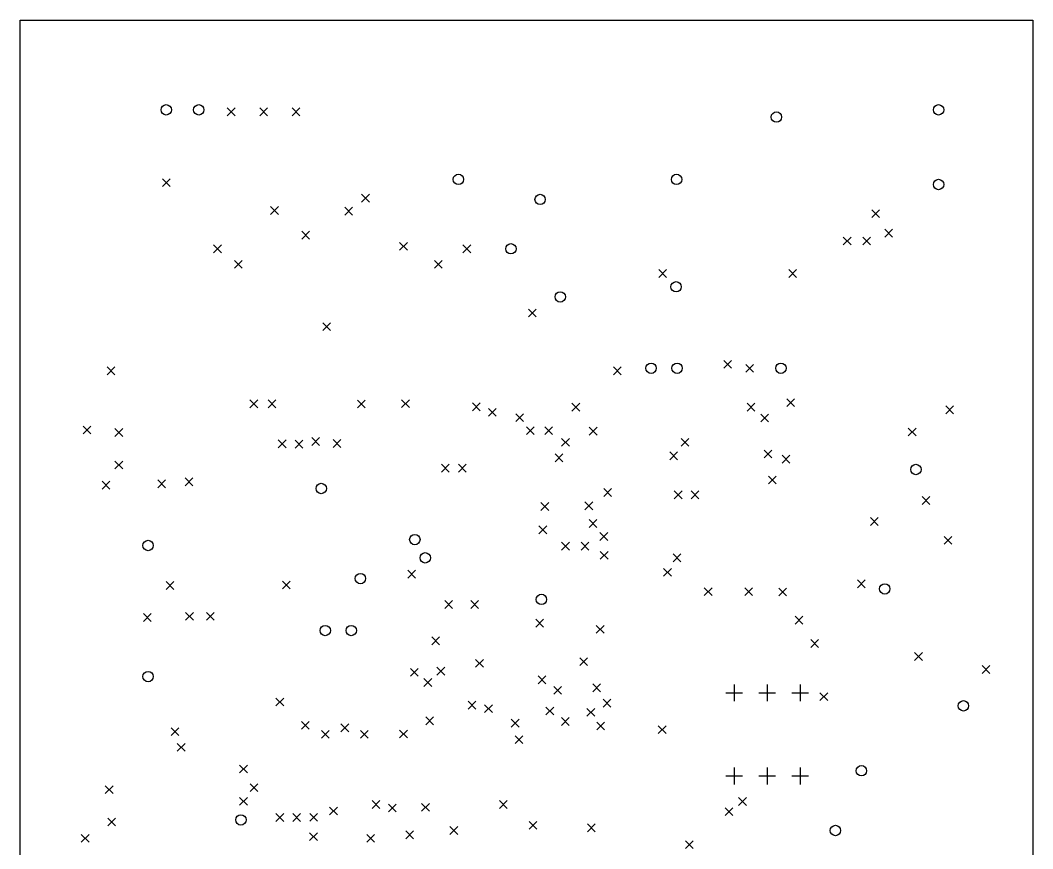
# Model space of a CAD drawing. Extents: x 4.67 to 6.76, y -5.28 to -2.74.
# Drawn here: x 4.705 to 6.24, y -3.992 to -2.736 of the extents above; entities that cross this region are included whole.
import ezdxf

# ---------------------------------------------------------------- set-up
doc = ezdxf.new("R2010")
doc.units = 0
doc.header["$MEASUREMENT"] = 0
doc.layers.add('BLACK', color=7, linetype='CONTINUOUS')

msp = doc.modelspace()

# ---------------------------------------------------------------- linework, layer by layer
at = {"layer": 'BLACK', "linetype": 'CONTINUOUS'}
for p, q in [((4.7047, -2.7362), (6.2402, -2.7362)), ((4.7047, -4.6457), (4.7047, -2.7362)), ((6.2402, -2.7362), (6.2402, -4.6457)), ((5.0187, -2.8691), (5.0305, -2.8809)), ((5.0305, -2.8691), (5.0187, -2.8809)), ((5.0679, -2.8691), (5.0797, -2.8809)), ((5.0797, -2.8691), (5.0679, -2.8809)), ((5.1171, -2.8691), (5.1289, -2.8809)), ((5.1289, -2.8691), (5.1171, -2.8809)), ((4.9203, -2.9764), (4.9321, -2.9882)), ((4.9321, -2.9764), (4.9203, -2.9882)), ((5.2224, -3), (5.2343, -3.0118)), ((5.2343, -3), (5.2224, -3.0118)), ((5.0844, -3.0187), (5.0963, -3.0305)), ((5.0963, -3.0187), (5.0844, -3.0305)), ((5.1969, -3.0197), (5.2087, -3.0315)), ((5.2087, -3.0197), (5.1969, -3.0315)), ((5.9962, -3.0236), (6.008, -3.0354)), ((6.008, -3.0236), (5.9962, -3.0354)), ((6.0157, -3.0531), (6.0276, -3.065)), ((6.0276, -3.0531), (6.0157, -3.065)), ((5.1315, -3.0561), (5.1433, -3.0679)), ((5.1433, -3.0561), (5.1315, -3.0679)), ((5.9528, -3.065), (5.9646, -3.0768)), ((5.9646, -3.065), (5.9528, -3.0768)), ((5.9823, -3.065), (5.9941, -3.0768)), ((5.9941, -3.065), (5.9823, -3.0768)), ((4.998, -3.0768), (5.0098, -3.0886)), ((5.0098, -3.0768), (4.998, -3.0886)), ((5.28, -3.073), (5.2918, -3.0849)), ((5.2918, -3.073), (5.28, -3.0849)), ((5.376, -3.0768), (5.3878, -3.0886)), ((5.3878, -3.0768), (5.376, -3.0886)), ((5.0295, -3.1004), (5.0413, -3.1122)), ((5.0413, -3.1004), (5.0295, -3.1122)), ((5.3327, -3.1004), (5.3445, -3.1122)), ((5.3445, -3.1004), (5.3327, -3.1122)), ((5.6732, -3.1142), (5.685, -3.126)), ((5.685, -3.1142), (5.6732, -3.126)), ((5.8701, -3.1142), (5.8819, -3.126)), ((5.8819, -3.1142), (5.8701, -3.126)), ((5.4754, -3.1742), (5.4872, -3.186)), ((5.4872, -3.1742), (5.4754, -3.186)), ((5.1634, -3.1949), (5.1752, -3.2067)), ((5.1752, -3.1949), (5.1634, -3.2067)), ((5.7717, -3.252), (5.7835, -3.2638)), ((5.7835, -3.252), (5.7717, -3.2638)), ((4.8366, -3.2618), (4.8484, -3.2736)), ((4.8484, -3.2618), (4.8366, -3.2736)), ((5.6043, -3.2618), (5.6161, -3.2736)), ((5.6161, -3.2618), (5.6043, -3.2736)), ((5.8051, -3.2579), (5.8169, -3.2697)), ((5.8169, -3.2579), (5.8051, -3.2697)), ((5.0531, -3.3119), (5.065, -3.3237)), ((5.065, -3.3119), (5.0531, -3.3237)), ((5.0807, -3.3119), (5.0925, -3.3237)), ((5.0925, -3.3119), (5.0807, -3.3237)), ((5.2162, -3.3122), (5.228, -3.324)), ((5.228, -3.3122), (5.2162, -3.324)), ((5.283, -3.3116), (5.2948, -3.3235)), ((5.2948, -3.3116), (5.283, -3.3235)), ((5.3906, -3.3163), (5.4024, -3.3281)), ((5.4024, -3.3163), (5.3906, -3.3281)), ((5.867, -3.3102), (5.8788, -3.322)), ((5.8788, -3.3102), (5.867, -3.322)), ((5.4147, -3.3248), (5.4265, -3.3366)), ((5.4265, -3.3248), (5.4147, -3.3366)), ((5.5413, -3.3169), (5.5531, -3.3287)), ((5.5531, -3.3169), (5.5413, -3.3287)), ((5.8071, -3.3169), (5.8189, -3.3287)), ((5.8189, -3.3169), (5.8071, -3.3287)), ((6.1083, -3.3209), (6.1201, -3.3327)), ((6.1201, -3.3209), (6.1083, -3.3327)), ((5.4561, -3.3327), (5.4679, -3.3445)), ((5.4679, -3.3327), (5.4561, -3.3445)), ((5.8278, -3.3334), (5.8396, -3.3452)), ((5.8396, -3.3334), (5.8278, -3.3452)), ((4.8002, -3.3514), (4.812, -3.3632)), ((4.812, -3.3514), (4.8002, -3.3632)), ((4.8484, -3.3553), (4.8602, -3.3671)), ((4.8602, -3.3553), (4.8484, -3.3671)), ((5.4724, -3.3524), (5.4843, -3.3642)), ((5.4843, -3.3524), (5.4724, -3.3642)), ((5.5, -3.3524), (5.5118, -3.3642)), ((5.5118, -3.3524), (5.5, -3.3642)), ((5.5675, -3.3533), (5.5794, -3.3651)), ((5.5794, -3.3533), (5.5675, -3.3651)), ((6.0514, -3.3545), (6.0632, -3.3663)), ((6.0632, -3.3545), (6.0514, -3.3663)), ((5.096, -3.3725), (5.1078, -3.3843)), ((5.1078, -3.3725), (5.096, -3.3843)), ((5.1215, -3.373), (5.1334, -3.3848)), ((5.1334, -3.373), (5.1215, -3.3848)), ((5.1468, -3.3689), (5.1586, -3.3808)), ((5.1586, -3.3689), (5.1468, -3.3808)), ((5.1791, -3.372), (5.1909, -3.3839)), ((5.1909, -3.372), (5.1791, -3.3839)), ((5.5256, -3.3701), (5.5374, -3.3819)), ((5.5374, -3.3701), (5.5256, -3.3819)), ((5.7069, -3.3701), (5.7187, -3.3819)), ((5.7187, -3.3701), (5.7069, -3.3819)), ((5.6898, -3.3907), (5.7016, -3.4026)), ((5.7016, -3.3907), (5.6898, -3.4026)), ((5.8327, -3.3878), (5.8445, -3.3996)), ((5.8445, -3.3878), (5.8327, -3.3996)), ((4.8484, -3.4045), (4.8602, -3.4163)), ((4.8602, -3.4045), (4.8484, -3.4163)), ((5.5157, -3.3937), (5.5276, -3.4055)), ((5.5276, -3.3937), (5.5157, -3.4055)), ((5.8601, -3.3958), (5.8719, -3.4076)), ((5.8719, -3.3958), (5.8601, -3.4076)), ((5.3435, -3.4094), (5.3553, -3.4213)), ((5.3553, -3.4094), (5.3435, -3.4213)), ((5.3691, -3.4094), (5.3809, -3.4213)), ((5.3809, -3.4094), (5.3691, -3.4213)), ((4.8287, -3.435), (4.8406, -3.4469)), ((4.8406, -3.435), (4.8287, -3.4469)), ((4.9134, -3.4331), (4.9252, -3.4449)), ((4.9252, -3.4331), (4.9134, -3.4449)), ((4.9547, -3.4301), (4.9665, -3.4419)), ((4.9665, -3.4301), (4.9547, -3.4419)), ((5.8394, -3.4272), (5.8512, -3.439)), ((5.8512, -3.4272), (5.8394, -3.439)), ((5.5896, -3.4462), (5.6014, -3.458)), ((5.6014, -3.4462), (5.5896, -3.458)), ((5.6966, -3.4498), (5.7084, -3.4616)), ((5.7084, -3.4498), (5.6966, -3.4616)), ((5.7222, -3.4498), (5.734, -3.4616)), ((5.734, -3.4498), (5.7222, -3.4616)), ((5.4944, -3.4675), (5.5062, -3.4793)), ((5.5062, -3.4675), (5.4944, -3.4793)), ((5.561, -3.4665), (5.5728, -3.4783)), ((5.5728, -3.4665), (5.561, -3.4783)), ((6.0724, -3.4584), (6.0843, -3.4703)), ((6.0843, -3.4584), (6.0724, -3.4703)), ((5.5674, -3.4933), (5.5792, -3.5052)), ((5.5792, -3.4933), (5.5674, -3.5052)), ((5.9941, -3.4902), (6.0059, -3.502)), ((6.0059, -3.4902), (5.9941, -3.502)), ((5.4913, -3.5028), (5.5031, -3.5146)), ((5.5031, -3.5028), (5.4913, -3.5146)), ((5.5838, -3.5129), (5.5956, -3.5248)), ((5.5956, -3.5129), (5.5838, -3.5248)), ((5.5256, -3.5276), (5.5374, -3.5394)), ((5.5374, -3.5276), (5.5256, -3.5394)), ((5.5551, -3.5276), (5.5669, -3.5394)), ((5.5669, -3.5276), (5.5551, -3.5394)), ((6.1058, -3.5187), (6.1177, -3.5305)), ((6.1177, -3.5187), (6.1058, -3.5305)), ((5.5844, -3.5415), (5.5963, -3.5534)), ((5.5963, -3.5415), (5.5844, -3.5534)), ((5.6949, -3.5453), (5.7067, -3.5571)), ((5.7067, -3.5453), (5.6949, -3.5571)), ((5.2923, -3.5701), (5.3041, -3.582)), ((5.3041, -3.5701), (5.2923, -3.582)), ((5.6803, -3.5674), (5.6922, -3.5792)), ((5.6922, -3.5674), (5.6803, -3.5792)), ((4.9258, -3.5872), (4.9376, -3.599)), ((4.9376, -3.5872), (4.9258, -3.599)), ((5.1024, -3.5866), (5.1142, -3.5984)), ((5.1142, -3.5866), (5.1024, -3.5984)), ((5.9744, -3.5846), (5.9862, -3.5965)), ((5.9862, -3.5846), (5.9744, -3.5965)), ((5.7421, -3.5965), (5.7539, -3.6083)), ((5.7539, -3.5965), (5.7421, -3.6083)), ((5.8033, -3.5965), (5.8152, -3.6083)), ((5.8152, -3.5965), (5.8033, -3.6083)), ((5.8549, -3.597), (5.8667, -3.6089)), ((5.8667, -3.597), (5.8549, -3.6089)), ((5.3484, -3.6161), (5.3602, -3.628)), ((5.3602, -3.6161), (5.3484, -3.628)), ((5.3878, -3.6161), (5.3996, -3.628)), ((5.3996, -3.6161), (5.3878, -3.628)), ((4.8917, -3.6358), (4.9035, -3.6476)), ((4.9035, -3.6358), (4.8917, -3.6476)), ((4.9555, -3.6339), (4.9673, -3.6457)), ((4.9673, -3.6339), (4.9555, -3.6457)), ((4.987, -3.6339), (4.9988, -3.6457)), ((4.9988, -3.6339), (4.987, -3.6457)), ((5.4866, -3.6443), (5.4984, -3.6561)), ((5.4984, -3.6443), (5.4866, -3.6561)), ((5.5782, -3.6538), (5.59, -3.6656)), ((5.59, -3.6538), (5.5782, -3.6656)), ((5.8799, -3.6398), (5.8917, -3.6516)), ((5.8917, -3.6398), (5.8799, -3.6516)), ((5.3289, -3.6711), (5.3407, -3.6829)), ((5.3407, -3.6711), (5.3289, -3.6829)), ((5.9035, -3.6752), (5.9154, -3.687)), ((5.9154, -3.6752), (5.9035, -3.687)), ((6.061, -3.6949), (6.0728, -3.7067)), ((6.0728, -3.6949), (6.061, -3.7067)), ((5.3953, -3.7054), (5.4071, -3.7172)), ((5.4071, -3.7054), (5.3953, -3.7172)), ((5.5531, -3.7028), (5.565, -3.7146)), ((5.565, -3.7028), (5.5531, -3.7146)), ((6.1634, -3.7146), (6.1752, -3.7264)), ((6.1752, -3.7146), (6.1634, -3.7264)), ((5.2965, -3.7189), (5.3083, -3.7307)), ((5.3083, -3.7189), (5.2965, -3.7307)), ((5.3366, -3.717), (5.3484, -3.7289)), ((5.3484, -3.717), (5.3366, -3.7289)), ((5.4902, -3.7303), (5.502, -3.7421)), ((5.502, -3.7303), (5.4902, -3.7421)), ((5.3169, -3.7343), (5.3287, -3.7461)), ((5.3287, -3.7343), (5.3169, -3.7461)), ((5.5138, -3.7461), (5.5256, -3.7579)), ((5.5256, -3.7461), (5.5138, -3.7579)), ((5.573, -3.7422), (5.5848, -3.7541)), ((5.5848, -3.7422), (5.573, -3.7541)), ((5.7874, -3.7431), (5.7874, -3.7687)), ((5.8374, -3.7431), (5.8374, -3.7687)), ((5.8874, -3.7431), (5.8874, -3.7687)), ((5.7746, -3.7559), (5.8002, -3.7559)), ((5.8246, -3.7559), (5.8502, -3.7559)), ((5.8746, -3.7559), (5.9002, -3.7559)), ((5.9174, -3.7558), (5.9293, -3.7676)), ((5.9293, -3.7558), (5.9174, -3.7676)), ((5.0925, -3.7638), (5.1043, -3.7756)), ((5.1043, -3.7638), (5.0925, -3.7756)), ((5.3839, -3.7687), (5.3957, -3.7805)), ((5.3957, -3.7687), (5.3839, -3.7805)), ((5.4089, -3.7739), (5.4207, -3.7857)), ((5.4207, -3.7739), (5.4089, -3.7857)), ((5.5886, -3.7657), (5.6004, -3.7776)), ((5.6004, -3.7657), (5.5886, -3.7776)), ((5.3197, -3.7924), (5.3315, -3.8042)), ((5.3315, -3.7924), (5.3197, -3.8042)), ((5.502, -3.7776), (5.5138, -3.7894)), ((5.5138, -3.7776), (5.502, -3.7894)), ((5.5641, -3.7796), (5.5759, -3.7914)), ((5.5759, -3.7796), (5.5641, -3.7914)), ((5.1311, -3.7992), (5.1429, -3.811)), ((5.1429, -3.7992), (5.1311, -3.811)), ((5.1909, -3.8031), (5.2028, -3.815)), ((5.2028, -3.8031), (5.1909, -3.815)), ((5.4494, -3.796), (5.4612, -3.8078)), ((5.4612, -3.796), (5.4494, -3.8078)), ((5.5255, -3.7934), (5.5373, -3.8053)), ((5.5373, -3.7934), (5.5255, -3.8053)), ((5.5791, -3.8003), (5.5909, -3.8121)), ((5.5909, -3.8003), (5.5791, -3.8121)), ((5.6722, -3.8059), (5.6841, -3.8177)), ((5.6841, -3.8059), (5.6722, -3.8177)), ((4.9334, -3.8089), (4.9452, -3.8207)), ((4.9452, -3.8089), (4.9334, -3.8207)), ((5.1614, -3.813), (5.1732, -3.8248)), ((5.1732, -3.813), (5.1614, -3.8248)), ((5.2205, -3.813), (5.2323, -3.8248)), ((5.2323, -3.813), (5.2205, -3.8248)), ((5.28, -3.8125), (5.2918, -3.8243)), ((5.2918, -3.8125), (5.28, -3.8243)), ((5.4553, -3.8209), (5.4671, -3.8327)), ((5.4671, -3.8209), (5.4553, -3.8327)), ((4.9429, -3.8327), (4.9547, -3.8445)), ((4.9547, -3.8327), (4.9429, -3.8445)), ((5.0374, -3.8654), (5.0492, -3.8772)), ((5.0492, -3.8654), (5.0374, -3.8772)), ((5.7874, -3.8691), (5.7874, -3.8947)), ((5.8374, -3.8691), (5.8374, -3.8947)), ((5.8874, -3.8691), (5.8874, -3.8947)), ((5.7746, -3.8819), (5.8002, -3.8819)), ((5.8246, -3.8819), (5.8502, -3.8819)), ((5.8746, -3.8819), (5.9002, -3.8819)), ((4.8337, -3.8967), (4.8455, -3.9085)), ((4.8455, -3.8967), (4.8337, -3.9085)), ((5.0533, -3.8937), (5.0651, -3.9055)), ((5.0651, -3.8937), (5.0533, -3.9055)), ((5.0374, -3.9144), (5.0492, -3.9262)), ((5.0492, -3.9144), (5.0374, -3.9262)), ((5.7941, -3.9147), (5.8059, -3.9265)), ((5.8059, -3.9147), (5.7941, -3.9265)), ((5.1738, -3.9291), (5.1856, -3.9409)), ((5.1856, -3.9291), (5.1738, -3.9409)), ((5.2382, -3.9193), (5.25, -3.9311)), ((5.25, -3.9193), (5.2382, -3.9311)), ((5.2632, -3.9247), (5.275, -3.9365)), ((5.275, -3.9247), (5.2632, -3.9365)), ((5.3134, -3.9236), (5.3252, -3.9354)), ((5.3252, -3.9236), (5.3134, -3.9354)), ((5.4313, -3.9192), (5.4431, -3.931)), ((5.4431, -3.9192), (5.4313, -3.931)), ((5.7736, -3.93), (5.7854, -3.9419)), ((5.7854, -3.93), (5.7736, -3.9419)), ((4.8376, -3.9459), (4.8494, -3.9577)), ((4.8494, -3.9459), (4.8376, -3.9577)), ((5.0925, -3.939), (5.1043, -3.9508)), ((5.1043, -3.939), (5.0925, -3.9508)), ((5.1181, -3.939), (5.1299, -3.9508)), ((5.1299, -3.939), (5.1181, -3.9508)), ((5.1437, -3.9387), (5.1555, -3.9505)), ((5.1555, -3.9387), (5.1437, -3.9505)), ((5.3563, -3.9587), (5.3681, -3.9705)), ((5.3681, -3.9587), (5.3563, -3.9705)), ((5.4764, -3.9508), (5.4882, -3.9626)), ((5.4882, -3.9508), (5.4764, -3.9626)), ((5.565, -3.9547), (5.5768, -3.9665)), ((5.5768, -3.9547), (5.565, -3.9665)), ((4.7972, -3.9705), (4.8091, -3.9823)), ((4.8091, -3.9705), (4.7972, -3.9823)), ((5.1436, -3.9679), (5.1555, -3.9798)), ((5.1555, -3.9679), (5.1436, -3.9798)), ((5.2303, -3.9705), (5.2421, -3.9823)), ((5.2421, -3.9705), (5.2303, -3.9823)), ((5.2894, -3.9652), (5.3012, -3.977)), ((5.3012, -3.9652), (5.2894, -3.977)), ((5.7136, -3.9803), (5.7254, -3.9921)), ((5.7254, -3.9803), (5.7136, -3.9921))]:
    msp.add_line(p, q, dxfattribs=at)
at = {"layer": 'BLACK'}
for centre in [(4.9262, -2.872), (4.9754, -2.872), (6.0974, -2.872), (5.8514, -2.8829), (5.3691, -2.9774), (5.7, -2.9775), (6.0974, -2.9852), (5.4931, -3.0079), (5.4488, -3.0827), (5.6993, -3.1403), (5.5236, -3.1557), (5.6614, -3.2638), (5.7008, -3.2638), (5.8583, -3.2638), (6.063, -3.4173), (5.1612, -3.4461), (5.3031, -3.5236), (4.8986, -3.5325), (5.3189, -3.5512), (5.2205, -3.5827), (6.0157, -3.5984), (5.495, -3.6142), (5.1673, -3.6614), (5.2067, -3.6614), (4.8986, -3.7313), (6.135, -3.7756), (5.9803, -3.874), (5.0394, -3.9486), (5.9409, -3.9646)]:
    msp.add_circle(centre, 0.00787, dxfattribs=at)

doc.saveas('drawing.dxf')
